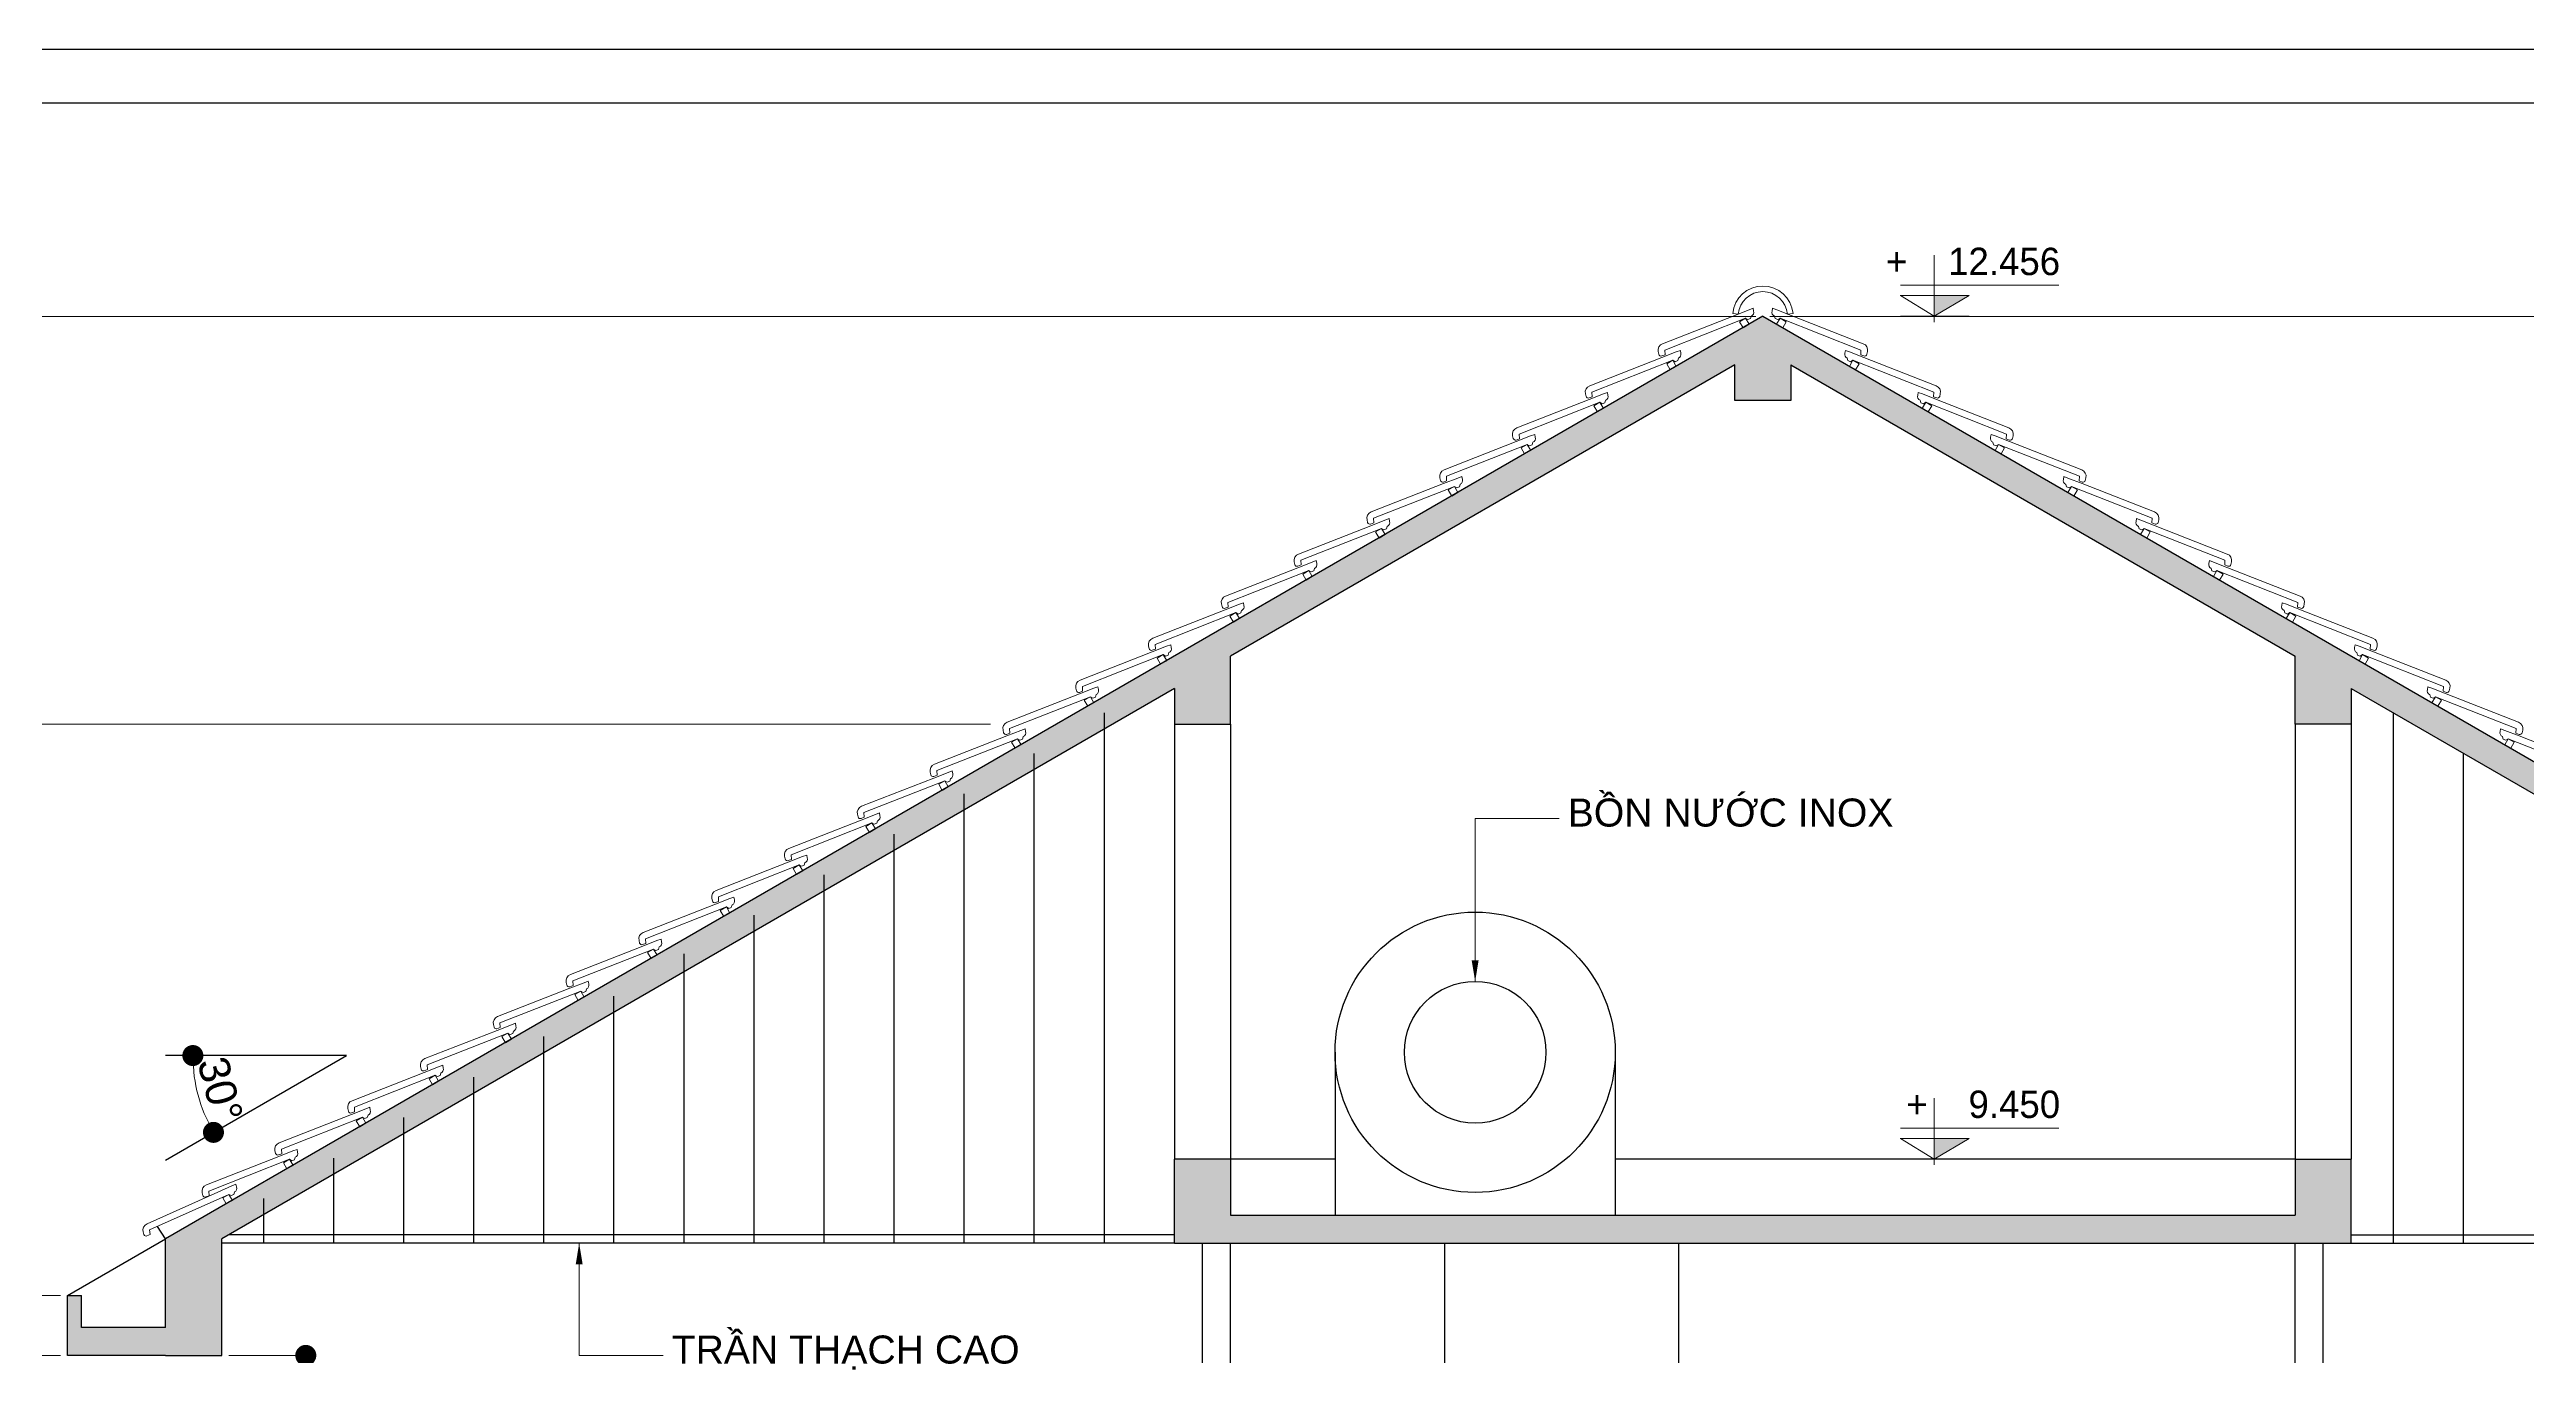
# Model space of a CAD drawing. Header units: millimetres. Extents: x -257631 to 60726, y -119421 to -4977.
# Drawn here: x -136716 to -119037, y -14293 to -4977 of the extents above; entities that cross this region are included whole.
import ezdxf
from ezdxf.enums import TextEntityAlignment as Align

# ---------------------------------------------------------------- set-up
doc = ezdxf.new("R2010")
doc.units = ezdxf.units.MM
doc.header["$LTSCALE"] = 400
doc.header["$MEASUREMENT"] = 0
doc.header["$PDMODE"] = 35
for name, color, linetype in [('HACTH', 8, 'Continuous'), ('KHUNG', 5, 'Continuous'), ('net 2', 7, 'Continuous'), ('net 3', 144, 'Continuous'), ('THAY', 7, 'Continuous')]:
    doc.layers.add(name, color=color, linetype=linetype)
doc.layers.add('NET3', color=7, linetype='Continuous', lineweight=20)
doc.layers.add('VTH-GHI CHU- KI HIEU', color=7, linetype='Continuous', lineweight=13)
doc.styles.add('100_dim', font='VAVOB.TTF', dxfattribs={"height": 220})
doc.styles.add('VNI-AVO', font='vhelven.ttf', dxfattribs={"height": 220})
doc.dimstyles.new('style-50', dxfattribs={"dimscale": 0, "dimtxt": 2.3, "dimasz": 150, "dimexe": 50, "dimexo": 50, "dimgap": 50, "dimtad": 1, "dimdec": 0, "dimlfac": 0.5, "dimzin": 9, "dimtxsty": 'VNI-AVO', "dimblk": 'DOT', "dimcen": 0, "dimdle": 150, "dimclrd": 146, "dimclre": 146, "dimclrt": 7, "dimadec": 0, "dimazin": 0, "dimtfac": 1, "dimtdec": 0, "dimtix": 1, "dimtmove": 2, "dimatfit": 3, "dimfxl": 0, "dimlwd": 13, "dimlwe": 13, "dimarcsym": 0})

# ---------------------------------------------------------------- blocks, each defined once
blk = doc.blocks.new('VTH- COTE')
at = {"layer": 'VTH-GHI CHU- KI HIEU'}
blk.add_hatch(color=256, dxfattribs=at).paths.add_polyline_path([(0, 0), (40.7, 24.3), (0, 24.3)])
for p, q in [((0, 71.4), (0, -6.7)), ((-39.3, 36.3), (145.4, 36.3)), ((-39.7, 24.3), (40.7, 24.3)), ((-39.3, 24.3), (0, 0)), ((-39.3, 0), (40.7, 0)), ((40.7, 24.3), (0, 0))]:
    blk.add_line(p, q, dxfattribs=at)
at = {"layer": 'VTH-GHI CHU- KI HIEU', "style": '100_dim'}
blk.add_attdef('%%P0.000', text='', height=32, dxfattribs=at).set_placement((147, 64.1), align=Align.MIDDLE_RIGHT)
blk = doc.blocks.new('_Dot')
at = {"color": 0, "linetype": 'ByBlock', "lineweight": -2}
blk.add_line((-0.5, 0), (-1, 0), dxfattribs=at)
at = {"color": 0, "linetype": 'ByBlock', "lineweight": 100, "const_width": 0.5}
blk.add_lwpolyline([(-0.25, 0, 1), (0.25, 0, 1)], format="xyb", close=True, dxfattribs=at)
blk = doc.blocks.new('*D432')
at = {"layer": 'Defpoints', "color": 0}
for p in [(92495, 126536), (93785, 126536), (93785, 126536), (92706, 126345), (92495, 125791)]:
    blk.add_point(p, dxfattribs=at)
at = {"layer": 'HACTH', "color": 146, "lineweight": 13}
blk.add_arc((93785, 126536), 1096, 187.8473, 202.1527, dxfattribs=at)
at = {"layer": 'HACTH', "color": 146, "lineweight": 13, "xscale": 150, "yscale": 150, "zscale": 150}
for p, rotation in [((92689, 126536), 93.92366623946953), ((92836, 125988), 296.0763337605333)]:
    blk.add_blockref('_Dot', p, dxfattribs=dict(at, rotation=rotation))
at = {"layer": 'HACTH', "color": 7, "insert": (92884, 126294), "char_height": 220, "attachment_point": 5, "rotation": 285, "style": 'VNI-AVO'}
blk.add_mtext('30°', dxfattribs=at)
blk = doc.blocks.new('*D425')
at = {"layer": 'Defpoints', "color": 0}
for p in [(86884, 131809), (103895, 131809), (98433, 128900)]:
    blk.add_point(p, dxfattribs=at)
at = {"layer": 'HACTH', "color": 146, "lineweight": 13}
for p, q in [((103845, 131809), (86834, 131809)), ((86884, 129050), (86884, 131659)), ((98383, 128900), (86834, 128900))]:
    blk.add_line(p, q, dxfattribs=at)
at = {"layer": 'HACTH', "color": 146, "lineweight": 13, "xscale": 150, "yscale": 150, "zscale": 150}
for p, rotation in [((86884, 131809), 90), ((86884, 128900), 270)]:
    blk.add_blockref('_Dot', p, dxfattribs=dict(at, rotation=rotation))
at = {"layer": 'HACTH', "color": 7, "insert": (86721, 130355), "char_height": 220, "attachment_point": 5, "rotation": 90, "style": 'VNI-AVO'}
blk.add_mtext('1455', dxfattribs=at)
blk = doc.blocks.new('*D424')
at = {"layer": 'Defpoints', "color": 0}
for p in [(86884, 128900), (98433, 128900), (91795, 124824)]:
    blk.add_point(p, dxfattribs=at)
at = {"layer": 'HACTH', "color": 146, "lineweight": 13}
for p, q in [((98383, 128900), (86834, 128900)), ((86884, 124974), (86884, 128750)), ((91745, 124824), (86834, 124824))]:
    blk.add_line(p, q, dxfattribs=at)
at = {"layer": 'HACTH', "color": 146, "lineweight": 13, "xscale": 150, "yscale": 150, "zscale": 150}
for p, rotation in [((86884, 128900), 90), ((86884, 124824), 270)]:
    blk.add_blockref('_Dot', p, dxfattribs=dict(at, rotation=rotation))
at = {"layer": 'HACTH', "color": 7, "insert": (86721, 126862), "char_height": 220, "attachment_point": 5, "rotation": 90, "style": 'VNI-AVO'}
blk.add_mtext('2038', dxfattribs=at)
blk = doc.blocks.new('*D423')
at = {"layer": 'Defpoints', "color": 0}
for p in [(86884, 124824), (91795, 124824), (91795, 124397)]:
    blk.add_point(p, dxfattribs=at)
at = {"layer": 'HACTH', "color": 146, "lineweight": 13}
for p, q in [((86884, 124974), (86884, 125124)), ((91745, 124824), (86834, 124824)), ((86884, 124397), (86884, 124824)), ((91745, 124397), (86834, 124397)), ((86884, 124247), (86884, 124097))]:
    blk.add_line(p, q, dxfattribs=at)
at = {"layer": 'HACTH', "color": 146, "lineweight": 13, "xscale": 150, "yscale": 150, "zscale": 150}
for p, rotation in [((86884, 124824), 270), ((86884, 124397), 90)]:
    blk.add_blockref('_Dot', p, dxfattribs=dict(at, rotation=rotation))
at = {"layer": 'HACTH', "color": 7, "insert": (86721, 124610), "char_height": 220, "attachment_point": 5, "rotation": 90, "style": 'VNI-AVO'}
blk.add_mtext('213', dxfattribs=at)
blk = doc.blocks.new('*D422')
at = {"layer": 'Defpoints', "color": 0}
for p in [(86884, 124397), (91795, 124397), (88495, 121897)]:
    blk.add_point(p, dxfattribs=at)
at = {"layer": 'HACTH', "color": 146, "lineweight": 13}
for p, q in [((91745, 124397), (86834, 124397)), ((86884, 122047), (86884, 124247)), ((88445, 121897), (86834, 121897))]:
    blk.add_line(p, q, dxfattribs=at)
at = {"layer": 'HACTH', "color": 146, "lineweight": 13, "xscale": 150, "yscale": 150, "zscale": 150}
for p, rotation in [((86884, 124397), 90), ((86884, 121897), 270)]:
    blk.add_blockref('_Dot', p, dxfattribs=dict(at, rotation=rotation))
at = {"layer": 'HACTH', "color": 7, "insert": (86721, 123147), "char_height": 220, "attachment_point": 5, "rotation": 90, "style": 'VNI-AVO'}
blk.add_mtext('1250', dxfattribs=at)
blk = doc.blocks.new('*D395')
at = {"layer": 'Defpoints', "color": 0}
for p in [(103895, 131809), (122095, 131809), (109763, 128900)]:
    blk.add_point(p, dxfattribs=at)
at = {"layer": 'net 2', "color": 146, "lineweight": 13}
for p, q in [((103945, 131809), (122145, 131809)), ((122095, 129050), (122095, 131659)), ((109813, 128900), (122145, 128900))]:
    blk.add_line(p, q, dxfattribs=at)
at = {"layer": 'net 2', "color": 146, "lineweight": 13, "xscale": 150, "yscale": 150, "zscale": 150}
for p, rotation in [((122095, 131809), 90), ((122095, 128900), 270)]:
    blk.add_blockref('_Dot', p, dxfattribs=dict(at, rotation=rotation))
at = {"layer": 'net 2', "color": 7, "insert": (121932, 130355), "char_height": 220, "attachment_point": 5, "rotation": 90, "style": 'VNI-AVO'}
blk.add_mtext('1455', dxfattribs=at)
blk = doc.blocks.new('*D372')
at = {"layer": 'Defpoints', "color": 0}
for p in [(92895, 124397), (93495, 124397), (92695, 123397)]:
    blk.add_point(p, dxfattribs=at)
at = {"layer": 'net 2', "color": 146, "lineweight": 13}
for p, q in [((92945, 124397), (93545, 124397)), ((93495, 123547), (93495, 124247)), ((92745, 123397), (93545, 123397))]:
    blk.add_line(p, q, dxfattribs=at)
at = {"layer": 'net 2', "color": 146, "lineweight": 13, "xscale": 150, "yscale": 150, "zscale": 150}
for p, rotation in [((93495, 124397), 90), ((93495, 123397), 270)]:
    blk.add_blockref('_Dot', p, dxfattribs=dict(at, rotation=rotation))
at = {"layer": 'net 2', "color": 7, "insert": (93332, 123897), "char_height": 220, "attachment_point": 5, "rotation": 90, "style": 'VNI-AVO'}
blk.add_mtext('500', dxfattribs=at)

msp = doc.modelspace()

# ---------------------------------------------------------------- hatches: boundary and pattern name
at = {"layer": 'net 2'}
msp.add_hatch(color=256, dxfattribs=at).paths.add_polyline_path([(-120487.1, -13492.8), (-120287.1, -13492.8), (-120287.1, -12892.8), (-120687.1, -12892.8), (-120687.1, -13292.8), (-128287.1, -13292.8), (-128287.1, -12892.8), (-128687.1, -12892.8), (-128687.1, -13492.8)])
at = {"layer": 'NET3'}
msp.add_hatch(color=256, dxfattribs=at).paths.add_polyline_path([(-124287.1, -7226.5), (-120687.1, -9305), (-120687.1, -9789.5), (-120287.1, -9789.5), (-120287.1, -9535.9), (-113487.1, -13461.9), (-113487.1, -14292.8), (-113087.1, -14292.8), (-112387.1, -14292.8), (-112387.1, -13866), (-112487.1, -13866), (-112487.1, -14092.8), (-113087.1, -14092.8), (-113087.1, -13461.9), (-124487.1, -6880.1), (-135887.1, -13461.9), (-135887.1, -14092.8), (-136487.1, -14092.8), (-136487.1, -13866), (-136587.1, -13866), (-136587.1, -14292.8), (-135887.1, -14292.8), (-135687.1, -14292.8), (-135487.1, -14292.8), (-135487.1, -13461.9), (-128687.1, -9535.9), (-128687.1, -9789.5), (-128287.1, -9789.5), (-128287.1, -9305), (-124687.1, -7226.5), (-124687.1, -7480.1), (-124287.1, -7480.1)])

# ---------------------------------------------------------------- linework, layer by layer
at = {"layer": 'HACTH'}
msp.add_lwpolyline([(-150321.7, -43125.1), (-97559.8, -43125.1), (-97559.8, -4977.1), (-150321.7, -4977.1)], close=True, dxfattribs=at)
at = {"layer": 'KHUNG'}
msp.add_lwpolyline([(-148944.9, -5356.7), (-97939.4, -5356.7), (-97939.4, -37762.6), (-148944.9, -37762.6)], close=True, dxfattribs=at)
msp.add_lwpolyline([(-148944.9, -5356.7), (-97939.4, -5356.7), (-97939.4, -37762.6)], dxfattribs=at)
at = {"layer": 'net 2'}
for p, q in [((-124487.1, -6880.1), (-135887.1, -13461.9)), ((-124487.1, -6880.1), (-113087.1, -13461.9)), ((-124687.1, -7226.5), (-128287.1, -9305)), ((-124687.1, -7480.1), (-124687.1, -7226.5)), ((-124287.1, -7226.5), (-124287.1, -7480.1)), ((-124287.1, -7226.5), (-120687.1, -9305)), ((-124287.1, -7480.1), (-124687.1, -7480.1)), ((-128687.1, -9535.9), (-135487.1, -13461.9)), ((-120287.1, -9535.9), (-113487.1, -13461.9)), ((-134596.6, -12153.9), (-135887.1, -12153.9)), ((-135887.1, -12899), (-134596.6, -12153.9)), ((-128687.1, -13492.8), (-128687.1, -12892.8)), ((-128287.1, -12892.8), (-128687.1, -12892.8)), ((-128287.1, -12892.8), (-128287.1, -13292.8)), ((-120687.1, -12892.8), (-120287.1, -12892.8)), ((-120687.1, -12892.8), (-120687.1, -13292.8)), ((-120287.1, -13492.8), (-120287.1, -12892.8)), ((-135887.1, -13461.9), (-135946.4, -13373.3)), ((-128287.1, -13292.8), (-120687.1, -13292.8)), ((-135887.1, -14092.8), (-135887.1, -13461.9)), ((-135487.1, -14292.8), (-135487.1, -13461.9)), ((-128687.1, -13492.8), (-135487.1, -13492.8)), ((-128687.1, -13492.8), (-120487.1, -13492.8)), ((-128487.1, -14892.8), (-128487.1, -13492.8)), ((-128287.1, -14892.8), (-128287.1, -13492.8)), ((-120687.1, -14892.8), (-120687.1, -13492.8)), ((-120487.1, -13492.8), (-113487.1, -13492.8)), ((-120487.1, -14892.8), (-120487.1, -13492.8)), ((-136587.1, -14292.8), (-136587.1, -13866)), ((-136587.1, -13866), (-136487.1, -13866)), ((-136487.1, -14092.8), (-136487.1, -13866)), ((-135887.1, -14092.8), (-136487.1, -14092.8)), ((-135887.1, -14292.8), (-136587.1, -14292.8)), ((-135887.1, -14292.8), (-135487.1, -14292.8))]:
    msp.add_line(p, q, dxfattribs=at)
for points in [[(-128687.1, -9535.9), (-128687.1, -9789.5), (-128287.1, -9789.5), (-128287.1, -9305)], [(-120287.1, -9535.9), (-120287.1, -9789.5), (-120687.1, -9789.5), (-120687.1, -9305)]]:
    msp.add_lwpolyline(points, dxfattribs=at)
at = {"layer": 'net 3'}
for p, q in [((-129187.1, -13492.8), (-129187.1, -9709.1)), ((-119987.1, -13492.8), (-119987.1, -9709.1)), ((-128687.1, -9789.5), (-128687.1, -12892.8)), ((-128287.1, -9789.5), (-128287.1, -12892.8)), ((-120687.1, -9789.5), (-120687.1, -12892.8)), ((-120287.1, -9789.5), (-120287.1, -12892.8)), ((-129687.1, -13492.8), (-129687.1, -9997.8)), ((-119487.1, -13492.8), (-119487.1, -9997.8)), ((-130187.1, -13492.8), (-130187.1, -10286.5)), ((-130687.1, -13492.8), (-130687.1, -10575.1)), ((-131187.1, -13492.8), (-131187.1, -10863.8)), ((-131687.1, -13492.8), (-131687.1, -11152.5)), ((-132187.1, -13492.8), (-132187.1, -11428.5)), ((-132687.1, -13492.8), (-132687.1, -11729.8)), ((-133187.1, -13492.8), (-133187.1, -12018.5)), ((-127540.7, -12130.3), (-127540.7, -13292.8)), ((-125540.7, -12130.3), (-125540.7, -13292.8)), ((-133687.1, -13492.8), (-133687.1, -12307.2)), ((-134187.1, -13492.8), (-134187.1, -12595.9)), ((-134687.1, -13492.8), (-134687.1, -12884.5)), ((-127540.7, -12892.8), (-128287.1, -12892.8)), ((-120687.1, -12892.8), (-125540.7, -12892.8)), ((-135187.1, -13492.8), (-135187.1, -13173.2)), ((-128687.1, -13432.8), (-135436.8, -13432.8)), ((-120287.1, -13432.8), (-113487.1, -13432.8)), ((-136587.1, -13866), (-135887.1, -13461.9)), ((-126759.9, -13492.8), (-126759.9, -19192.8)), ((-125087.1, -19192.8), (-125087.1, -13492.8))]:
    msp.add_line(p, q, dxfattribs=at)
for radius in [1000, 505.4]:
    msp.add_circle((-126540.7, -12130.3), radius, dxfattribs=at)
at = {"layer": 'NET3'}
for p, q in [((-124662.6, -6863.8), (-124702.5, -6860.1)), ((-124311.5, -6863.8), (-124271.7, -6860.1))]:
    msp.add_line(p, q, dxfattribs=at)
at = {"layer": 'NET3', "linetype": 'Continuous', "ltscale": 0.05}
for points in [[(-124569.4, -6878.6, 0.3909013), (-124553.5, -6843), (-124556.6, -6822.9), (-124586.1, -6833.7), (-124586.1, -6833.7), (-124586.1, -6833.7), (-124687.9, -6873.8), (-124687.9, -6873.8), (-125203.7, -7075.7, 0.380549), (-125234, -7131.9), (-125229.4, -7151.2, 0.448699), (-125208.4, -7162.5), (-125185.2, -7154.1), (-125187.3, -7120.8), (-124610.4, -6893.6), (-124593.9, -6903.7), (-124575, -6896.4), (-124570, -6878.9)], [(-124404.8, -6878.6, -0.3909013), (-124420.6, -6843), (-124417.6, -6822.9), (-124388.1, -6833.7), (-124388.1, -6833.7), (-124388.1, -6833.7), (-124286.3, -6873.8), (-124286.3, -6873.8), (-123770.5, -7075.7, -0.380549), (-123740.2, -7131.9), (-123744.8, -7151.2, -0.448699), (-123765.8, -7162.5), (-123789, -7154.1), (-123786.9, -7120.8), (-124363.8, -6893.6), (-124380.2, -6903.7), (-124399.2, -6896.4), (-124404.2, -6878.9)], [(-125089, -7178.6, 0.3909013), (-125073.1, -7143), (-125076.2, -7122.9), (-125105.7, -7133.7), (-125105.7, -7133.7), (-125105.7, -7133.7), (-125207.5, -7173.8), (-125207.5, -7173.8), (-125723.3, -7375.7, 0.380549), (-125753.6, -7431.9), (-125749, -7451.2, 0.448699), (-125728, -7462.5), (-125704.8, -7454.1), (-125706.9, -7420.8), (-125130, -7193.6), (-125113.6, -7203.7), (-125094.6, -7196.4), (-125089.6, -7178.9)], [(-123885.2, -7178.6, -0.3909013), (-123901, -7143), (-123898, -7122.9), (-123868.4, -7133.7), (-123868.4, -7133.7), (-123868.4, -7133.7), (-123766.6, -7173.8), (-123766.6, -7173.8), (-123250.9, -7375.7, -0.380549), (-123220.6, -7431.9), (-123225.2, -7451.2, -0.448699), (-123246.2, -7462.5), (-123269.3, -7454.1), (-123267.3, -7420.8), (-123844.2, -7193.6), (-123860.6, -7203.7), (-123879.6, -7196.4), (-123884.5, -7178.9)], [(-125608.6, -7478.6, 0.3909013), (-125592.8, -7443), (-125595.8, -7422.9), (-125625.4, -7433.7), (-125625.4, -7433.7), (-125625.4, -7433.7), (-125727.1, -7473.8), (-125727.1, -7473.8), (-126242.9, -7675.7, 0.380549), (-126273.2, -7731.9), (-126268.6, -7751.2, 0.448699), (-126247.6, -7762.5), (-126224.4, -7754.1), (-126226.5, -7720.8), (-125649.6, -7493.6), (-125633.2, -7503.7), (-125614.2, -7496.4), (-125609.3, -7478.9)], [(-123365.6, -7478.6, -0.3909013), (-123381.4, -7443), (-123378.3, -7422.9), (-123348.8, -7433.7), (-123348.8, -7433.7), (-123348.8, -7433.7), (-123247, -7473.8), (-123247, -7473.8), (-122731.3, -7675.7, -0.380549), (-122701, -7731.9), (-122705.6, -7751.2, -0.448699), (-122726.6, -7762.5), (-122749.7, -7754.1), (-122747.7, -7720.8), (-123324.5, -7493.6), (-123341, -7503.7), (-123359.9, -7496.4), (-123364.9, -7478.9)], [(-126128.2, -7778.6, 0.3909013), (-126112.4, -7743), (-126115.4, -7722.9), (-126145, -7733.7), (-126145, -7733.7), (-126145, -7733.7), (-126246.8, -7773.8), (-126246.8, -7773.8), (-126762.5, -7975.7, 0.380549), (-126792.8, -8031.9), (-126788.2, -8051.2, 0.448699), (-126767.2, -8062.5), (-126744.1, -8054.1), (-126746.1, -8020.8), (-126169.2, -7793.6), (-126152.8, -7803.7), (-126133.8, -7796.4), (-126128.9, -7778.9)], [(-122845.9, -7778.6, -0.3909013), (-122861.8, -7743), (-122858.7, -7722.9), (-122829.2, -7733.7), (-122829.2, -7733.7), (-122829.2, -7733.7), (-122727.4, -7773.8), (-122727.4, -7773.8), (-122211.7, -7975.7, -0.380549), (-122181.4, -8031.9), (-122185.9, -8051.2, -0.448699), (-122207, -8062.5), (-122230.1, -8054.1), (-122228.1, -8020.8), (-122804.9, -7793.6), (-122821.4, -7803.7), (-122840.3, -7796.4), (-122845.3, -7778.9)], [(-126647.8, -8078.6, 0.3909013), (-126632, -8043), (-126635.1, -8022.9), (-126664.6, -8033.7), (-126664.6, -8033.7), (-126664.6, -8033.7), (-126766.4, -8073.8), (-126766.4, -8073.8), (-127282.1, -8275.7, 0.380549), (-127312.4, -8331.9), (-127307.9, -8351.2, 0.448699), (-127286.8, -8362.5), (-127263.7, -8354.1), (-127265.7, -8320.8), (-126688.9, -8093.6), (-126672.4, -8103.7), (-126653.5, -8096.4), (-126648.5, -8078.9)], [(-122326.3, -8078.6, -0.3909013), (-122342.2, -8043), (-122339.1, -8022.9), (-122309.6, -8033.7), (-122309.6, -8033.7), (-122309.6, -8033.7), (-122207.8, -8073.8), (-122207.8, -8073.8), (-121692.1, -8275.7, -0.380549), (-121661.7, -8331.9), (-121666.3, -8351.2, -0.448699), (-121687.4, -8362.5), (-121710.5, -8354.1), (-121708.5, -8320.8), (-122285.3, -8093.6), (-122301.8, -8103.7), (-122320.7, -8096.4), (-122325.7, -8078.9)], [(-127167.5, -8378.6, 0.3909013), (-127151.6, -8343), (-127154.7, -8322.9), (-127184.2, -8333.7), (-127184.2, -8333.7), (-127184.2, -8333.7), (-127286, -8373.8), (-127286, -8373.8), (-127801.7, -8575.7, 0.380549), (-127832, -8631.9), (-127827.5, -8651.2, 0.448699), (-127806.4, -8662.5), (-127783.3, -8654.1), (-127785.3, -8620.8), (-127208.5, -8393.6), (-127192, -8403.7), (-127173.1, -8396.4), (-127168.1, -8378.9)], [(-121806.7, -8378.6, -0.3909013), (-121822.6, -8343), (-121819.5, -8322.9), (-121790, -8333.7), (-121790, -8333.7), (-121790, -8333.7), (-121688.2, -8373.8), (-121688.2, -8373.8), (-121172.4, -8575.7, -0.380549), (-121142.1, -8631.9), (-121146.7, -8651.2, -0.448699), (-121167.7, -8662.5), (-121190.9, -8654.1), (-121188.8, -8620.8), (-121765.7, -8393.6), (-121782.2, -8403.7), (-121801.1, -8396.4), (-121806.1, -8378.9)], [(-127687.1, -8678.6, 0.3909013), (-127671.2, -8643), (-127674.3, -8622.9), (-127703.8, -8633.7), (-127703.8, -8633.7), (-127703.8, -8633.7), (-127805.6, -8673.8), (-127805.6, -8673.8), (-128321.4, -8875.7, 0.380549), (-128351.7, -8931.9), (-128347.1, -8951.2, 0.448699), (-128326, -8962.5), (-128302.9, -8954.1), (-128304.9, -8920.8), (-127728.1, -8693.6), (-127711.6, -8703.7), (-127692.7, -8696.4), (-127687.7, -8678.9)], [(-121287.1, -8678.6, -0.3909013), (-121303, -8643), (-121299.9, -8622.9), (-121270.4, -8633.7), (-121270.4, -8633.7), (-121270.4, -8633.7), (-121168.6, -8673.8), (-121168.6, -8673.8), (-120652.8, -8875.7, -0.380549), (-120622.5, -8931.9), (-120627.1, -8951.2, -0.448699), (-120648.1, -8962.5), (-120671.3, -8954.1), (-120669.2, -8920.8), (-121246.1, -8693.6), (-121262.5, -8703.7), (-121281.5, -8696.4), (-121286.5, -8678.9)], [(-128206.7, -8978.6, 0.3909013), (-128190.8, -8943), (-128193.9, -8922.9), (-128223.4, -8933.7), (-128223.4, -8933.7), (-128223.4, -8933.7), (-128325.2, -8973.8), (-128325.2, -8973.8), (-128841, -9175.7, 0.380549), (-128871.3, -9231.9), (-128866.7, -9251.2, 0.448699), (-128845.7, -9262.5), (-128822.5, -9254.1), (-128824.6, -9220.8), (-128247.7, -8993.6), (-128231.3, -9003.7), (-128212.3, -8996.4), (-128207.3, -8978.9)], [(-120767.5, -8978.6, -0.3909013), (-120783.3, -8943), (-120780.3, -8922.9), (-120750.7, -8933.7), (-120750.7, -8933.7), (-120750.7, -8933.7), (-120649, -8973.8), (-120649, -8973.8), (-120133.2, -9175.7, -0.380549), (-120102.9, -9231.9), (-120107.5, -9251.2, -0.448699), (-120128.5, -9262.5), (-120151.7, -9254.1), (-120149.6, -9220.8), (-120726.5, -8993.6), (-120742.9, -9003.7), (-120761.9, -8996.4), (-120766.8, -8978.9)], [(-128726.3, -9278.6, 0.3909013), (-128710.4, -9243), (-128713.5, -9222.9), (-128743, -9233.7), (-128743, -9233.7), (-128743, -9233.7), (-128844.8, -9273.8), (-128844.8, -9273.8), (-129360.6, -9475.7, 0.380549), (-129390.9, -9531.9), (-129386.3, -9551.2, 0.448699), (-129365.3, -9562.5), (-129342.1, -9554.1), (-129344.2, -9520.8), (-128767.3, -9293.6), (-128750.9, -9303.7), (-128731.9, -9296.4), (-128726.9, -9278.9)], [(-120247.9, -9278.6, -0.3909013), (-120263.7, -9243), (-120260.7, -9222.9), (-120231.1, -9233.7), (-120231.1, -9233.7), (-120231.1, -9233.7), (-120129.3, -9273.8), (-120129.3, -9273.8), (-119613.6, -9475.7, -0.380549), (-119583.3, -9531.9), (-119587.9, -9551.2, -0.448699), (-119608.9, -9562.5), (-119632, -9554.1), (-119630, -9520.8), (-120206.8, -9293.6), (-120223.3, -9303.7), (-120242.2, -9296.4), (-120247.2, -9278.9)], [(-129245.9, -9578.6, 0.3909013), (-129230.1, -9543), (-129233.1, -9522.9), (-129262.7, -9533.7), (-129262.7, -9533.7), (-129262.7, -9533.7), (-129364.4, -9573.8), (-129364.4, -9573.8), (-129880.2, -9775.7, 0.380549), (-129910.5, -9831.9), (-129905.9, -9851.2, 0.448699), (-129884.9, -9862.5), (-129861.7, -9854.1), (-129863.8, -9820.8), (-129286.9, -9593.6), (-129270.5, -9603.7), (-129251.5, -9596.4), (-129246.6, -9578.9)], [(-119728.3, -9578.6, -0.3909013), (-119744.1, -9543), (-119741, -9522.9), (-119711.5, -9533.7), (-119711.5, -9533.7), (-119711.5, -9533.7), (-119609.7, -9573.8), (-119609.7, -9573.8), (-119094, -9775.7, -0.380549), (-119063.7, -9831.9), (-119068.2, -9851.2, -0.448699), (-119089.3, -9862.5), (-119112.4, -9854.1), (-119110.4, -9820.8), (-119687.2, -9593.6), (-119703.7, -9603.7), (-119722.6, -9596.4), (-119727.6, -9578.9)], [(-129765.5, -9878.6, 0.3909013), (-129749.7, -9843), (-129752.7, -9822.9), (-129782.3, -9833.7), (-129782.3, -9833.7), (-129782.3, -9833.7), (-129884.1, -9873.8), (-129884.1, -9873.8), (-130399.8, -10075.7, 0.380549), (-130430.1, -10131.9), (-130425.5, -10151.2, 0.448699), (-130404.5, -10162.5), (-130381.4, -10154.1), (-130383.4, -10120.8), (-129806.6, -9893.6), (-129790.1, -9903.7), (-129771.2, -9896.4), (-129766.2, -9878.9)], [(-119208.6, -9878.6, -0.3909013), (-119224.5, -9843), (-119221.4, -9822.9), (-119191.9, -9833.7), (-119191.9, -9833.7), (-119191.9, -9833.7), (-119090.1, -9873.8), (-119090.1, -9873.8), (-118574.4, -10075.7, -0.380549), (-118544.1, -10131.9), (-118548.6, -10151.2, -0.448699), (-118569.7, -10162.5), (-118592.8, -10154.1), (-118590.8, -10120.8), (-119167.6, -9893.6), (-119184.1, -9903.7), (-119203, -9896.4), (-119208, -9878.9)], [(-130285.1, -10178.6, 0.3909013), (-130269.3, -10143), (-130272.4, -10122.9), (-130301.9, -10133.7), (-130301.9, -10133.7), (-130301.9, -10133.7), (-130403.7, -10173.8), (-130403.7, -10173.8), (-130919.4, -10375.7, 0.380549), (-130949.7, -10431.9), (-130945.2, -10451.2, 0.448699), (-130924.1, -10462.5), (-130901, -10454.1), (-130903, -10420.8), (-130326.2, -10193.6), (-130309.7, -10203.7), (-130290.8, -10196.4), (-130285.8, -10178.9)], [(-130804.8, -10478.6, 0.3909013), (-130788.9, -10443), (-130792, -10422.9), (-130821.5, -10433.7), (-130821.5, -10433.7), (-130821.5, -10433.7), (-130923.3, -10473.8), (-130923.3, -10473.8), (-131439, -10675.7, 0.380549), (-131469.3, -10731.9), (-131464.8, -10751.2, 0.448699), (-131443.7, -10762.5), (-131420.6, -10754.1), (-131422.6, -10720.8), (-130845.8, -10493.6), (-130829.3, -10503.7), (-130810.4, -10496.4), (-130805.4, -10478.9)], [(-131324.4, -10778.6, 0.3909013), (-131308.5, -10743), (-131311.6, -10722.9), (-131341.1, -10733.7), (-131341.1, -10733.7), (-131341.1, -10733.7), (-131442.9, -10773.8), (-131442.9, -10773.8), (-131958.7, -10975.7, 0.380549), (-131989, -11031.9), (-131984.4, -11051.2, 0.448699), (-131963.4, -11062.5), (-131940.2, -11054.1), (-131942.3, -11020.8), (-131365.4, -10793.6), (-131348.9, -10803.7), (-131330, -10796.4), (-131325, -10778.9)], [(-131844, -11078.6, 0.3909013), (-131828.1, -11043), (-131831.2, -11022.9), (-131860.7, -11033.7), (-131860.7, -11033.7), (-131860.7, -11033.7), (-131962.5, -11073.8), (-131962.5, -11073.8), (-132478.3, -11275.7, 0.380549), (-132508.6, -11331.9), (-132504, -11351.2, 0.448699), (-132483, -11362.5), (-132459.8, -11354.1), (-132461.9, -11320.8), (-131885, -11093.6), (-131868.6, -11103.7), (-131849.6, -11096.4), (-131844.6, -11078.9)], [(-132363.6, -11378.6, 0.3909013), (-132347.8, -11343), (-132350.8, -11322.9), (-132380.3, -11333.7), (-132380.3, -11333.7), (-132380.3, -11333.7), (-132482.1, -11373.8), (-132482.1, -11373.8), (-132997.9, -11575.7, 0.380549), (-133028.2, -11631.9), (-133023.6, -11651.2, 0.448699), (-133002.6, -11662.5), (-132979.4, -11654.1), (-132981.5, -11620.8), (-132404.6, -11393.6), (-132388.2, -11403.7), (-132369.2, -11396.4), (-132364.2, -11378.9)], [(-132883.2, -11678.6, 0.3909013), (-132867.4, -11643), (-132870.4, -11622.9), (-132900, -11633.7), (-132900, -11633.7), (-132900, -11633.7), (-133001.8, -11673.8), (-133001.8, -11673.8), (-133517.5, -11875.7, 0.380549), (-133547.8, -11931.9), (-133543.2, -11951.2, 0.448699), (-133522.2, -11962.5), (-133499.1, -11954.1), (-133501.1, -11920.8), (-132924.2, -11693.6), (-132907.8, -11703.7), (-132888.8, -11696.4), (-132883.9, -11678.9)], [(-133402.8, -11978.6, 0.3909013), (-133387, -11943), (-133390.1, -11922.9), (-133419.6, -11933.7), (-133419.6, -11933.7), (-133419.6, -11933.7), (-133521.4, -11973.8), (-133521.4, -11973.8), (-134037.1, -12175.7, 0.380549), (-134067.4, -12231.9), (-134062.9, -12251.2, 0.448699), (-134041.8, -12262.5), (-134018.7, -12254.1), (-134020.7, -12220.8), (-133443.9, -11993.6), (-133427.4, -12003.7), (-133408.5, -11996.4), (-133403.5, -11978.9)], [(-133922.5, -12278.6, 0.3909013), (-133906.6, -12243), (-133909.7, -12222.9), (-133939.2, -12233.7), (-133939.2, -12233.7), (-133939.2, -12233.7), (-134041, -12273.8), (-134041, -12273.8), (-134556.7, -12475.7, 0.380549), (-134587, -12531.9), (-134582.5, -12551.2, 0.448699), (-134561.4, -12562.5), (-134538.3, -12554.1), (-134540.3, -12520.8), (-133963.5, -12293.6), (-133947, -12303.7), (-133928.1, -12296.4), (-133923.1, -12278.9)], [(-134442.1, -12578.6, 0.3909013), (-134426.2, -12543), (-134429.3, -12522.9), (-134458.8, -12533.7), (-134458.8, -12533.7), (-134458.8, -12533.7), (-134560.6, -12573.8), (-134560.6, -12573.8), (-135076.3, -12775.7, 0.380549), (-135106.7, -12831.9), (-135102.1, -12851.2, 0.448699), (-135081, -12862.5), (-135057.9, -12854.1), (-135059.9, -12820.8), (-134483.1, -12593.6), (-134466.6, -12603.7), (-134447.7, -12596.4), (-134442.7, -12578.9)], [(-134961.7, -12878.6, 0.3909013), (-134945.8, -12843), (-134948.9, -12822.9), (-134978.4, -12833.7), (-134978.4, -12833.7), (-134978.4, -12833.7), (-135080.2, -12873.8), (-135080.2, -12873.8), (-135596, -13075.7, 0.380549), (-135626.3, -13131.9), (-135621.7, -13151.2, 0.448699), (-135600.7, -13162.5), (-135577.5, -13154.1), (-135579.6, -13120.8), (-135002.7, -12893.6), (-134986.2, -12903.7), (-134967.3, -12896.4), (-134962.3, -12878.9)], [(-135395.4, -13126.7, 0.3909013), (-135381.3, -13090.4), (-135385.3, -13070.5), (-135414.3, -13082.6), (-135414.3, -13082.6), (-135414.3, -13082.6), (-135514.1, -13127.5), (-135514.1, -13127.5), (-136019.7, -13353.6, 0.380549), (-136047.3, -13411.1), (-136041.8, -13430.2, 0.448699), (-136020.3, -13440.5), (-135997.5, -13431), (-136001.2, -13397.9), (-135435.7, -13143.6), (-135418.8, -13152.9), (-135400.2, -13144.7), (-135396.1, -13127)]]:
    msp.add_lwpolyline(points, format="xyb", close=True, dxfattribs=at)
for points in [[(-124628.7, -6961.9), (-124585.4, -6936.9), (-124610.4, -6893.6), (-124653.7, -6918.6)], [(-124345.4, -6961.9), (-124388.7, -6936.9), (-124363.7, -6893.6), (-124320.4, -6918.6)], [(-125148.4, -7261.9), (-125105.1, -7236.9), (-125130.1, -7193.6), (-125173.4, -7218.6)], [(-123825.8, -7261.9), (-123869.1, -7236.9), (-123844.1, -7193.6), (-123800.8, -7218.6)], [(-125668, -7561.9), (-125624.7, -7536.9), (-125649.7, -7493.6), (-125693, -7518.6)], [(-123306.2, -7561.9), (-123349.5, -7536.9), (-123324.5, -7493.6), (-123281.2, -7518.6)], [(-126187.5, -7861.9), (-126144.2, -7836.9), (-126169.2, -7793.6), (-126212.5, -7818.6)], [(-122786.6, -7861.9), (-122829.9, -7836.9), (-122804.9, -7793.6), (-122761.6, -7818.6)], [(-126707.2, -8161.9), (-126663.9, -8136.9), (-126688.9, -8093.6), (-126732.2, -8118.6)], [(-122267, -8161.9), (-122310.3, -8136.9), (-122285.3, -8093.6), (-122242, -8118.6)], [(-127226.8, -8461.9), (-127183.5, -8436.9), (-127208.5, -8393.6), (-127251.8, -8418.6)], [(-121747.4, -8461.9), (-121790.7, -8436.9), (-121765.7, -8393.6), (-121722.4, -8418.6)], [(-127746.4, -8761.9), (-127703.1, -8736.9), (-127728.1, -8693.6), (-127771.4, -8718.6)], [(-121227.8, -8761.9), (-121271.1, -8736.9), (-121246.1, -8693.6), (-121202.8, -8718.6)], [(-128266, -9061.9), (-128222.7, -9036.9), (-128247.7, -8993.6), (-128291, -9018.6)], [(-120708.1, -9061.9), (-120751.4, -9036.9), (-120726.4, -8993.6), (-120683.1, -9018.6)], [(-128785.7, -9361.9), (-128742.4, -9336.9), (-128767.4, -9293.6), (-128810.7, -9318.6)], [(-120188.5, -9361.9), (-120231.8, -9336.9), (-120206.8, -9293.6), (-120163.5, -9318.6)], [(-129305.2, -9661.9), (-129261.9, -9636.9), (-129286.9, -9593.6), (-129330.2, -9618.6)], [(-119668.9, -9661.9), (-119712.2, -9636.9), (-119687.2, -9593.6), (-119643.9, -9618.6)], [(-129824.9, -9961.9), (-129781.6, -9936.9), (-129806.6, -9893.6), (-129849.9, -9918.6)], [(-119149.3, -9961.9), (-119192.6, -9936.9), (-119167.6, -9893.6), (-119124.3, -9918.6)], [(-130344.5, -10261.9), (-130301.2, -10236.9), (-130326.2, -10193.6), (-130369.5, -10218.6)], [(-130864.1, -10561.9), (-130820.8, -10536.9), (-130845.8, -10493.6), (-130889.1, -10518.6)], [(-131383.7, -10861.9), (-131340.4, -10836.9), (-131365.4, -10793.6), (-131408.7, -10818.6)], [(-131903.4, -11161.9), (-131860, -11136.9), (-131885, -11093.6), (-131928.4, -11118.6)], [(-132422.9, -11461.9), (-132379.6, -11436.9), (-132404.6, -11393.6), (-132447.9, -11418.6)], [(-132942.6, -11761.9), (-132899.3, -11736.9), (-132924.3, -11693.6), (-132967.6, -11718.6)], [(-133462.2, -12061.9), (-133418.9, -12036.9), (-133443.9, -11993.6), (-133487.2, -12018.6)], [(-133981.8, -12361.9), (-133938.5, -12336.9), (-133963.5, -12293.6), (-134006.8, -12318.6)], [(-134501.4, -12661.9), (-134458.1, -12636.9), (-134483.1, -12593.6), (-134526.4, -12618.6)], [(-135021, -12961.9), (-134977.7, -12936.9), (-135002.7, -12893.6), (-135046, -12918.6)], [(-135454, -13211.9), (-135410.7, -13186.9), (-135435.7, -13143.6), (-135479, -13168.6)]]:
    msp.add_lwpolyline(points, close=True, dxfattribs=at)
at = {"layer": 'NET3'}
for radius in [216.3, 176.3]:
    msp.add_arc((-124487.1, -6880.1), radius, 5.30492, 174.69508, dxfattribs=at)

# ---------------------------------------------------------------- block references
at = {"layer": 'VTH-GHI CHU- KI HIEU', "xscale": 6.111111111007631, "yscale": 6.111111111007631, "zscale": 6.111111110977719}
for p, values in [((-123263.7, -6880.1), {'%%P0.000': '+    12.456'}), ((-123263.7, -12892.8), {'%%P0.000': '+    9.450'})]:
    msp.add_blockref('VTH- COTE', p, dxfattribs=at).add_auto_attribs(values)

# ---------------------------------------------------------------- texts
at = {"layer": 'THAY', "ltscale": 5, "char_height": 200, "attachment_point": 1, "style": 'VNI-AVO'}
for s, insert in [('BOÀN NÖÔÙC INOX', (-125880.2, -10320)), ('TRAÀN THAÏCH CAO', (-132275.1, -14150.7))]:
    msp.add_mtext(s, dxfattribs=dict(at, insert=insert))

# ---------------------------------------------------------------- dimensions: what is measured, and where the dimension line sits
at = {"layer": 'HACTH'}
for base, p1, p2, picture, middle in [((-141498, -6880.1), (-129948.3, -9789.5), (-124487.1, -6880.1), '*D425', (-141661.1, -8334.8)), ((-141498, -9789.5), (-136587.1, -13866), (-129948.3, -9789.5), '*D424', (-141661.1, -11827.8)), ((-141498, -13866), (-136587.1, -14292.8), (-136587.1, -13866), '*D423', (-141661.1, -14079.4)), ((-141498, -14292.8), (-139887.1, -16792.8), (-136587.1, -14292.8), '*D422', (-141661.1, -15542.8))]:
    dim = msp.add_linear_dim(base=base, p1=p1, p2=p2, angle=90, dimstyle='style-50', override={"dimscale": 1}, dxfattribs=at)
    dim.commit()
    dim.dimension.update_dxf_attribs({"geometry": picture, "text_midpoint": middle, "insert": (-228381.8, -138689.6)})
dim = msp.add_angular_dim_2l(base=(-135676, -12344.3), line1=((-135887.1, -12899), (-134596.6, -12153.9)), line2=((-134596.6, -12153.9), (-135887.1, -12153.9)), dimstyle='style-50', override={"dimscale": 1}, dxfattribs=at)
dim.commit()
dim.dimension.update_dxf_attribs({"geometry": '*D432', "text_midpoint": (-135497.8, -12395.4), "insert": (-228381.8, -138689.6)})
at = {"layer": 'net 2'}
for base, p1, p2, picture, middle in [((-106287.1, -6880.1), (-118619, -9789.5), (-124487.1, -6880.1), '*D395', (-106450.2, -8334.8)), ((-134887.1, -14292.8), (-135687.1, -15292.8), (-135487.1, -14292.8), '*D372', (-135050.2, -14792.8))]:
    dim = msp.add_linear_dim(base=base, p1=p1, p2=p2, angle=90, dimstyle='style-50', override={"dimscale": 1}, dxfattribs=at)
    dim.commit()
    dim.dimension.update_dxf_attribs({"geometry": picture, "text_midpoint": middle, "insert": (-228381.8, -138689.6)})

# ---------------------------------------------------------------- leaders
at = {"layer": 'HACTH'}
msp.add_leader([(-132935.6, -13492.8), (-132935.6, -14292.8), (-132335.6, -14292.8)], dimstyle='style-50', override={"dimscale": 1, "dimtad": 0}, dxfattribs=at)
at = {"layer": 'NET3'}
msp.add_leader([(-126540.7, -11624.9), (-126540.7, -10462.1), (-125940.7, -10462.1)], dimstyle='style-50', override={"dimscale": 1, "dimtad": 0}, dxfattribs=at)

doc.saveas('drawing.dxf')
